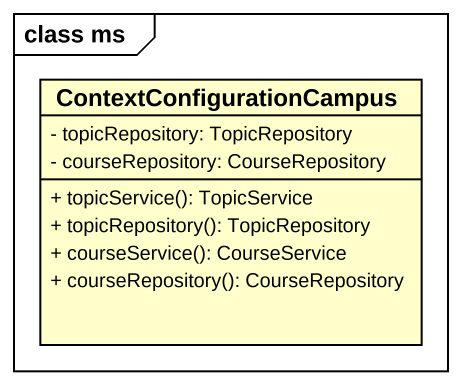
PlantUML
@startuml
mainframe class ms
hide circle
hide empty members
skinparam classAttributeIconSize 0
class ContextConfigurationCampus {
  - topicRepository: TopicRepository
  - courseRepository: CourseRepository
  + topicService(): TopicService
  + topicRepository(): TopicRepository
  + courseService(): CourseService
  + courseRepository(): CourseRepository
}
@enduml
